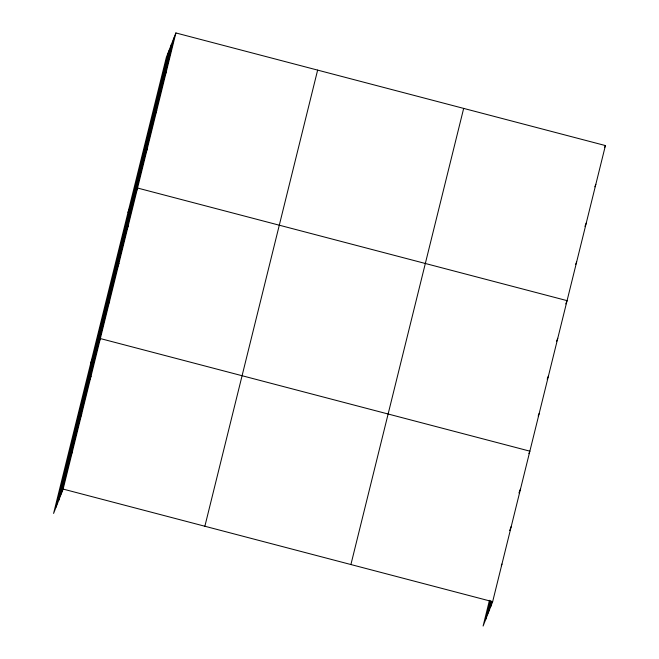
<?xml version="1.0" encoding="UTF-8"?>
<svg xmlns="http://www.w3.org/2000/svg" width="659" height="659" viewBox="0 0 659 659"><rect width="100%" height="100%" fill="white"/><g stroke="black" fill="none" stroke-linecap="round" stroke-linejoin="round"><path stroke-width="0.99" d="M56.097 507.035L168.861 50.9M58.684 500.445L171.447 44.31M61.188 494.036L173.96 37.901M175.895 32.95L166.356 57.3L53.585 513.435L63.132 489.085L175.895 32.95L605.415 145.565L492.644 601.7L483.105 626.05L489.464 600.3M204.867 526.244L317.638 70.109M350.909 564.532L463.672 108.397M485.609 619.649L490.263 600.835M488.195 613.051L491.136 601.165M490.708 606.651L491.927 601.7M164.371 76.675L166.315 71.724M154.783 115.449L156.727 110.49M145.202 154.214L147.138 149.263M128.011 212.387L137.558 188.037L567.069 300.644L565.776 303.947M126.314 230.617L128.25 225.666M117.005 268.254L118.95 263.295M107.705 305.883L109.649 300.932M90.802 362.911L100.341 338.561L529.861 451.168L528.889 453.647M89.097 381.149L91.041 376.19M79.797 418.778L81.741 413.819M70.488 456.407L72.432 451.456M604.764 147.212L605.415 145.565M594.855 186.81L595.827 184.331M584.953 226.408L586.246 223.104M575.686 264.35L576.658 261.878M556.476 341.584L557.769 338.281M547.176 379.213L548.469 375.91M538.189 416.018L539.161 413.539M518.938 492.932L520.552 488.805M509.638 530.561L511.252 526.434M501.301 565.719L501.952 564.063M63.132 489.085L492.644 601.7"/></g></svg>
